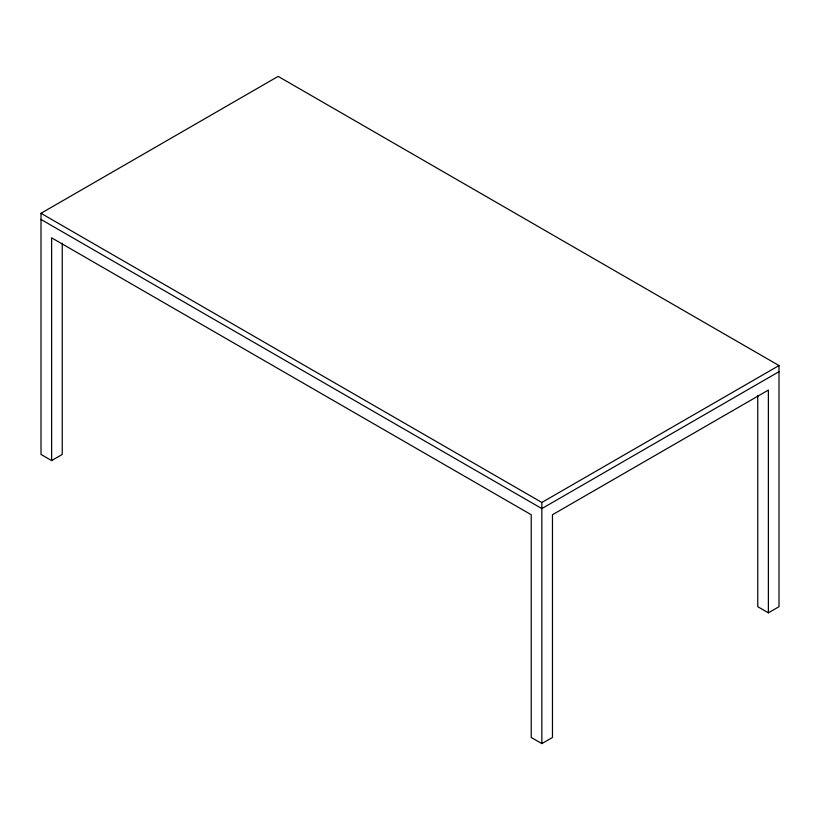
<?xml version="1.0" encoding="UTF-8"?>
<svg xmlns="http://www.w3.org/2000/svg" width="820" height="820" viewBox="0 0 820 820"><rect width="100%" height="100%" fill="white"/><g stroke="black" fill="none" stroke-linecap="round" stroke-linejoin="round"><path stroke-width="1.23" d="M62.238 243.222L62.238 454.444L51.619 460.584L41 454.444L41 213.302L278.154 76.393L779 365.556L779 606.697L768.381 612.827L757.762 606.697L757.762 395.465M41 213.302L541.846 502.465L779 365.556M779 371.685L541.846 508.595L41 219.442M51.619 460.584L51.619 237.831L531.227 514.734L531.227 737.477L541.846 743.607L552.465 737.477L552.465 514.734L768.381 390.074L768.381 612.827M541.846 502.465L541.846 743.607"/></g></svg>
